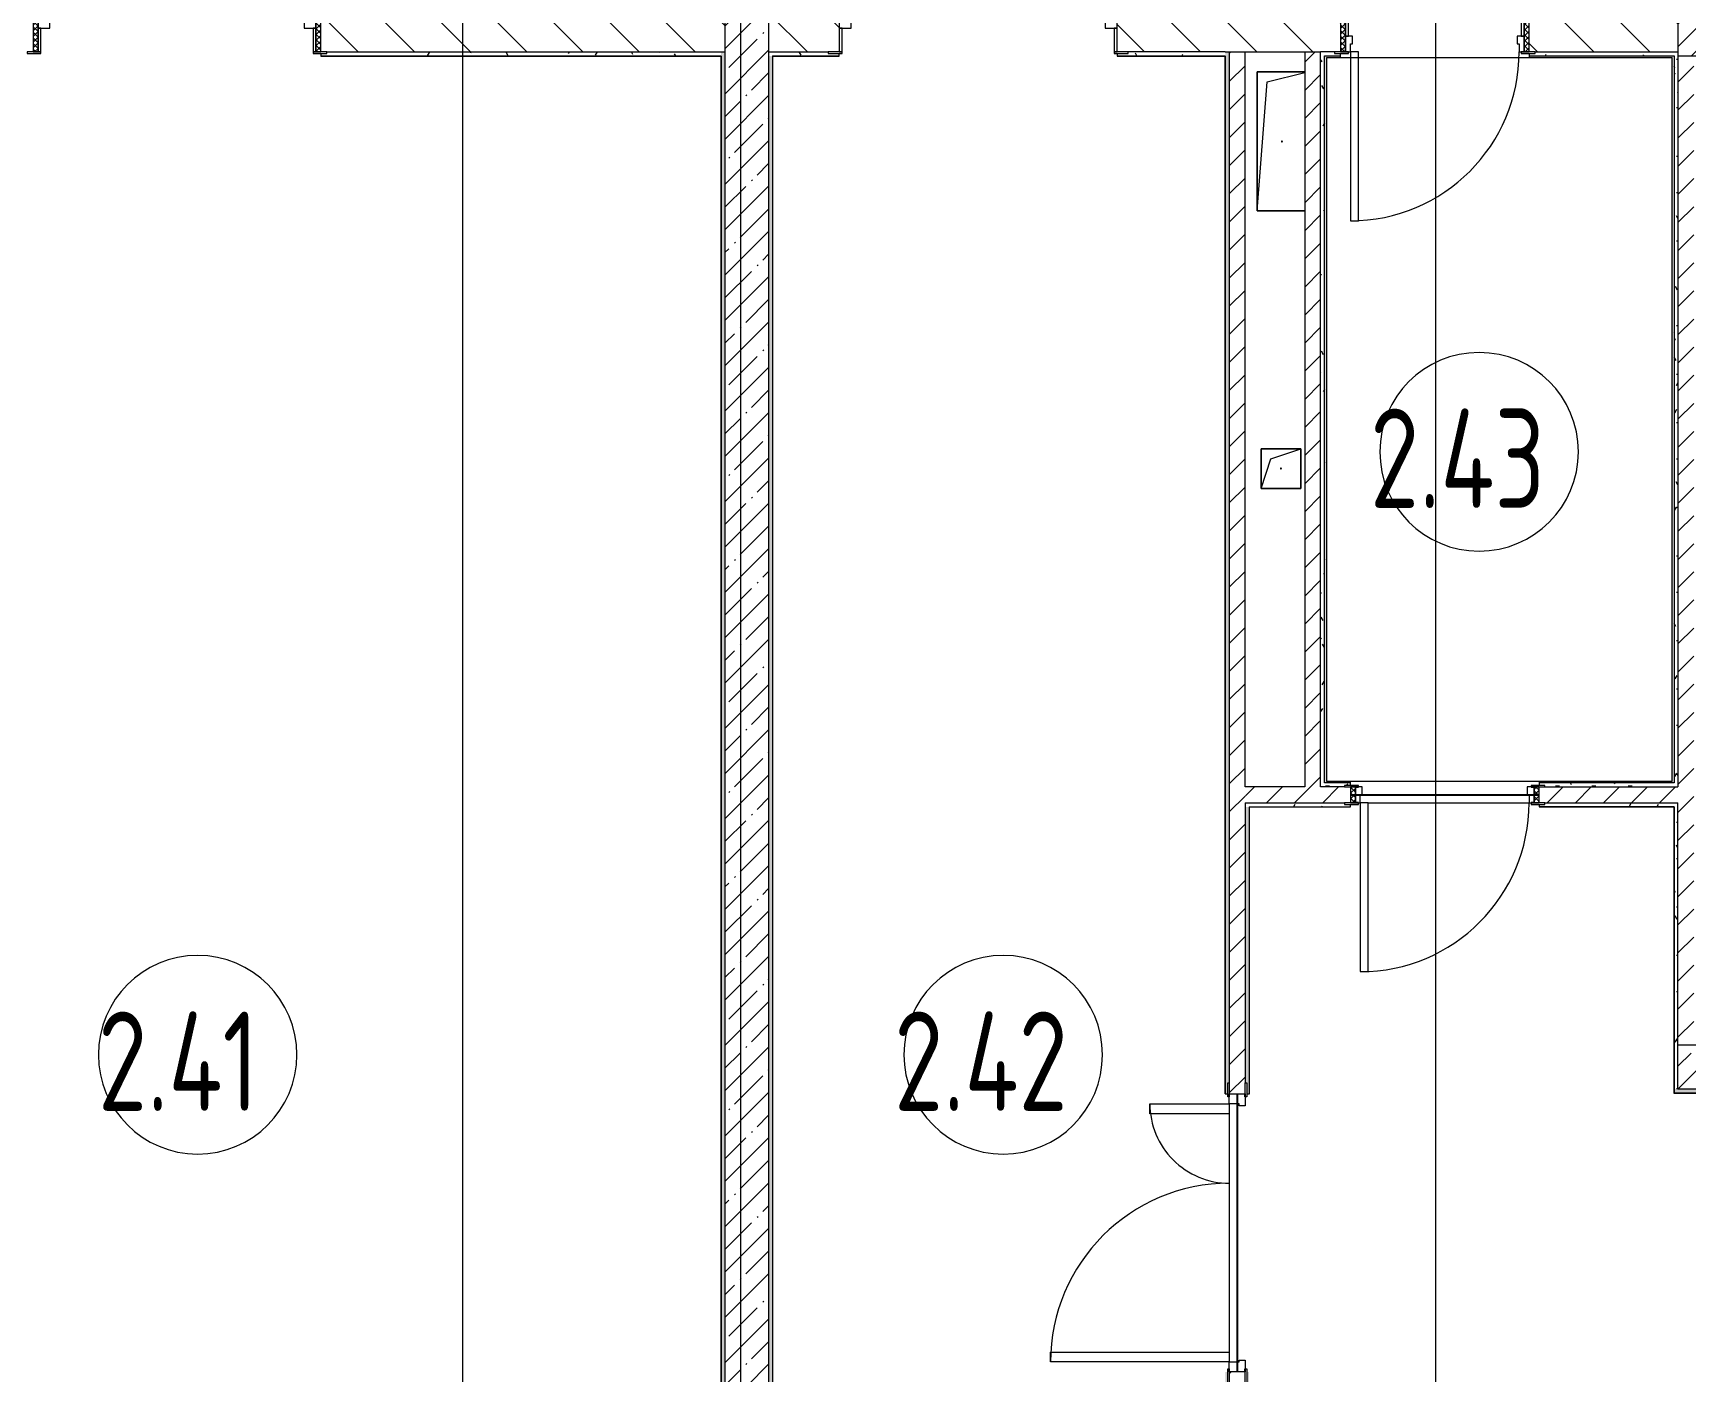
# Model space of a CAD drawing. Header units: millimetres. Extents: x -1113 to 415037, y -3642 to 354837.
# Drawn here: x 252417 to 260742, y 3755 to 10495 of the extents above; entities that cross this region are included whole.
import ezdxf

# ---------------------------------------------------------------- set-up
doc = ezdxf.new("R2010")
doc.units = ezdxf.units.MM
for name, color, linetype, lineweight in [('A-AREA-BNDY', 7, 'Continuous', 5), ('A-AREA-IDEN', 7, 'Continuous', 9), ('A-DOOR-2', 7, 'Continuous', 5), ('A-DOOR-FRAM-2', 7, 'Continuous', 5), ('A-FLOR', 7, 'Continuous', 9), ('A-GENM', 7, 'Continuous', 9), ('A-WALL', 7, 'Continuous', 5), ('I-WALL', 7, 'Continuous', 5), ('Оси', 7, 'Continuous', 9)]:
    doc.layers.add(name, color=color, linetype=linetype, lineweight=lineweight)
doc.layers.add('A-AREA-PATT-2', color=7, linetype='Continuous', lineweight=5, true_color=0xcde0ef, transparency=1)
for name, color, linetype, lineweight, true_color in [('A-DOOR-1', 7, 'Continuous', 5, 0xc0c0c0), ('A-DOOR-FRAM-1', 7, 'Continuous', 5, 0xc0c0c0), ('A-WALL-1', 9, 'Continuous', 5, 0x808080), ('A-WALL-FNSH-1', 9, 'Continuous', 5, 0x808080)]:
    doc.layers.add(name, color=color, linetype=linetype, lineweight=lineweight, true_color=true_color)
doc.styles.add('СПДС', font='ГОСТ тип А.ttf', dxfattribs={"width": 0.9})
pattern_1 = [(135, (148772.12, -1e-08), (-141.42136, -141.42136), [])]
pattern_2 = [(45, (148772.12, -1e-08), (-70.71068, 70.71068), [])]
pattern_3 = [(45, (148772.12, -1e-08), (-114.04925, 114.04925), []), (45, (148886.17, -1e-08), (-114.04925, 114.04925), [201.612, -40.322, 6.706, -33.617])]
pattern_4 = [(0, (148772.123, -1e-08), (243.84, 60.96), [20.117, -162.763, 20.117, -162.763, -975.36]), (0, (148772.123, -1e-08), (243.84, 60.96), [-365.76, 20.117, -345.643, 20.117, -162.763, -426.72]), (0, (148772.123, -1e-08), (243.84, 60.96), [-914.4, 20.117, -101.803, 20.117, -284.683]), (120, (148863.563, 30.48), (-174.71291, 180.691634), [20.117, -162.763, 20.117, -162.763, -975.36]), (120, (148863.563, 30.48), (-174.71291, 180.691634), [-365.76, 20.117, -345.643, 20.117, -162.763, -426.72]), (120, (148863.563, 30.48), (-174.71291, 180.691634), [-914.4, 20.117, -101.803, 20.117, -284.683]), (240, (148894.043, 152.4), (-69.12709, -241.651634), [20.117, -162.763, 20.117, -162.763, -975.36]), (240, (148894.043, 152.4), (-69.12709, -241.651634), [-365.76, 20.117, -345.643, 20.117, -162.763, -426.72]), (240, (148894.043, 152.4), (-69.12709, -241.651634), [-914.4, 20.117, -101.803, 20.117, -284.683])]

# ---------------------------------------------------------------- blocks, each defined once
blk = doc.blocks.new('110_Дверь_СКБ_2Ст - Д-2а_л_ Из коридора на лестницу-32216062-Объем проектирования 2 этажа')
at = {"layer": 'A-DOOR-1'}
for p, q in [((662.5, 1000), (612.5, 1000)), ((612.5, 1000), (612.5, 100)), ((662.5, 100), (662.5, 1000)), ((-637.5, 500), (-637.5, 100)), ((-587.5, 500), (-637.5, 500)), ((-587.5, 100), (-587.5, 500)), ((-637.5, 100), (-587.5, 100)), ((612.5, 100), (662.5, 100))]:
    blk.add_line(p, q, dxfattribs=at)
for centre, radius, start, end in [((662.5, 100), 900, 90, 180), ((-637.5, 100), 400, 360, 90)]:
    blk.add_arc(centre, radius, start, end, dxfattribs=at)
at = {"layer": 'A-DOOR-FRAM-1'}
for p, q in [((-672.5, 108), (-742.5, 108)), ((-742.5, 108), (-742.5, 100)), ((-742.5, 100), (-672.5, 100)), ((-637.5, 100), (-687.5, 100)), ((-687.5, 100), (-687.5, 20)), ((-672.5, 100), (-672.5, 108)), ((-637.5, 50), (-637.5, 100)), ((662.5, 100), (662.5, 50)), ((712.5, 100), (662.5, 100)), ((767.5, 108), (697.5, 108)), ((697.5, 108), (697.5, 100)), ((697.5, 100), (767.5, 100)), ((712.5, 20), (712.5, 100)), ((767.5, 100), (767.5, 108)), ((-687.5, 20), (-627.5, 20)), ((-672.5, 20), (-687.5, 20)), ((-687.5, 20), (-687.5, -100)), ((-672.5, -100), (-672.5, 20)), ((-627.5, 50), (-637.5, 50)), ((-627.5, 20), (-627.5, 50)), ((662.5, 50), (652.5, 50)), ((652.5, 50), (652.5, 20)), ((652.5, 20), (712.5, 20)), ((712.5, 20), (697.5, 20)), ((697.5, 20), (697.5, -100)), ((712.5, -100), (712.5, 20)), ((-672.5, -100), (-742.5, -100)), ((-742.5, -100), (-742.5, -108)), ((-742.5, -108), (-672.5, -108)), ((-687.5, -100), (-672.5, -100)), ((-672.5, -108), (-672.5, -100)), ((697.5, -100), (712.5, -100)), ((767.5, -100), (697.5, -100)), ((697.5, -100), (697.5, -108)), ((697.5, -108), (767.5, -108)), ((767.5, -108), (767.5, -100))]:
    blk.add_line(p, q, dxfattribs=at)
blk = doc.blocks.new('110_Дверь_СКБ_1Ст_Внутренняя1 - Д-8 950x2100h_охрана-V352-Объем проектирования 2 этажа')
at = {"layer": 'A-DOOR-2'}
h = blk.add_hatch(dxfattribs=at)
h.set_pattern_fill('FP_33', color=256, style=0, pattern_type=2)
h.set_pattern_definition([(135, (1826.41, 164.685), (-14.14214, -14.14214), []), (225, (1826.41, 164.685), (14.14214, -14.14214), [])])
h.paths.add_polyline_path([(462.5, 100), (462.5, -100), (487.5, -100), (487.5, 100)])
at = {"layer": 'A-DOOR-FRAM-2'}
h = blk.add_hatch(dxfattribs=at)
h.set_pattern_fill('FP_34', color=256, style=0, pattern_type=2)
h.set_pattern_definition([(45, (-296.384, 164.685), (-14.1421, 14.1421), []), (135, (-296.384, 164.685), (-14.1421, -14.1421), [])])
h.paths.add_polyline_path([(-437.5, 100), (-462.5, 98.6), (-462.5, -100), (-437.5, -100), (-437.5, 99)])
at = {"layer": 'A-DOOR-1'}
for p, q in [((437.5, 950), (397.5, 950)), ((397.5, 950), (397.5, 100)), ((437.5, 100), (437.5, 950)), ((397.5, 100), (437.5, 100))]:
    blk.add_line(p, q, dxfattribs=at)
blk.add_arc((437.5, 100), 850, 90, 180, dxfattribs=at)
at = {"layer": 'A-DOOR-FRAM-1'}
for p, q in [((-422.5, 108), (-492.5, 108)), ((-492.5, 108), (-492.5, 100)), ((-492.5, 100), (-422.5, 100)), ((-437.5, 100), (-462.5, 100)), ((-462.5, 100), (-462.5, -100)), ((-412.5, 100), (-437.5, 100)), ((-437.5, 100), (-437.5, 20)), ((-437.5, -100), (-437.5, 100)), ((-422.5, 100), (-437.5, 100)), ((-437.5, 100), (-437.5, 99)), ((-437.5, 99), (-422.5, 99)), ((-422.5, 100), (-422.5, 108)), ((-422.5, 99), (-422.5, 100)), ((-412.5, 60), (-412.5, 100)), ((437.5, 100), (437.5, 60)), ((462.5, 100), (437.5, 100)), ((517.5, 108), (447.5, 108)), ((447.5, 108), (447.5, 100)), ((462.5, 100), (447.5, 100)), ((447.5, 100), (447.5, 99)), ((447.5, 100), (517.5, 100)), ((447.5, 99), (462.5, 99)), ((462.5, 20), (462.5, 100)), ((487.5, 100), (462.5, 100)), ((462.5, 100), (462.5, -100)), ((462.5, 99), (462.5, 100)), ((487.5, -100), (487.5, 100)), ((517.5, 100), (517.5, 108)), ((-437.5, 20), (-402.5, 20)), ((-422.5, 20), (-437.5, 20)), ((-437.5, 20), (-437.5, -100)), ((-422.5, -100), (-422.5, 20)), ((-402.5, 60), (-412.5, 60)), ((-402.5, 20), (-402.5, 60)), ((437.5, 60), (427.5, 60)), ((427.5, 60), (427.5, 20)), ((427.5, 20), (462.5, 20)), ((462.5, 20), (447.5, 20)), ((447.5, 20), (447.5, -100)), ((462.5, -100), (462.5, 20)), ((-422.5, -100), (-492.5, -100)), ((-492.5, -100), (-492.5, -108)), ((-492.5, -108), (-422.5, -108)), ((-462.5, -100), (-437.5, -100)), ((-437.5, -100), (-422.5, -100)), ((-422.5, -108), (-422.5, -100)), ((447.5, -100), (462.5, -100)), ((517.5, -100), (447.5, -100)), ((447.5, -100), (447.5, -108)), ((447.5, -108), (517.5, -108)), ((462.5, -100), (487.5, -100)), ((517.5, -108), (517.5, -100))]:
    blk.add_line(p, q, dxfattribs=at)
blk = doc.blocks.new('110_Дверь_СКБ_1Ст_Внутренняя1 - Д-8 950x2100h_охрана-V353-Объем проектирования 2 этажа')
at = {"layer": 'A-DOOR-2'}
h = blk.add_hatch(dxfattribs=at)
h.set_pattern_fill('FP_35', color=256, style=0, pattern_type=2)
h.set_pattern_definition([(135, (1826.41, 104.685), (-14.14214, -14.14214), []), (225, (1826.41, 104.685), (14.14214, -14.14214), [])])
h.paths.add_polyline_path([(487.5, 40), (462.5, 39), (462.5, -40), (487.5, -40)])
at = {"layer": 'A-DOOR-FRAM-2'}
h = blk.add_hatch(dxfattribs=at)
h.set_pattern_fill('FP_36', color=256, style=0, pattern_type=2)
h.set_pattern_definition([(45, (-296.384, 104.685), (-14.1421, 14.1421), []), (135, (-296.384, 104.685), (-14.1421, -14.1421), [])])
h.paths.add_polyline_path([(-437.5, 40), (-462.5, 40), (-462.5, -40), (-437.5, -39.3), (-437.5, 39.3)])
at = {"layer": 'A-DOOR-1'}
for p, q in [((437.5, 890), (397.5, 890)), ((397.5, 890), (397.5, 40)), ((437.5, 40), (437.5, 890)), ((397.5, 40), (437.5, 40))]:
    blk.add_line(p, q, dxfattribs=at)
blk.add_arc((437.5, 40), 850, 90, 180, dxfattribs=at)
at = {"layer": 'A-DOOR-FRAM-1'}
for p, q in [((-422.5, 48), (-492.5, 48)), ((-492.5, 48), (-492.5, 40)), ((-492.5, 40), (-422.5, 40)), ((-437.5, 40), (-462.5, 40)), ((-462.5, 40), (-462.5, -40)), ((-412.5, 40), (-437.5, 40)), ((-437.5, 40), (-437.5, -40)), ((-437.5, -40), (-437.5, 40)), ((-422.5, 40), (-437.5, 40)), ((-437.5, 40), (-437.5, 39)), ((-437.5, 39), (-422.5, 39)), ((-422.5, 40), (-422.5, 48)), ((-422.5, 39), (-422.5, 40)), ((-412.5, 0), (-412.5, 40)), ((-402.5, 0), (-412.5, 0)), ((-402.5, -40), (-402.5, 0)), ((437.5, 0), (427.5, 0)), ((427.5, 0), (427.5, -40)), ((437.5, 40), (437.5, 0)), ((462.5, 40), (437.5, 40)), ((517.5, 48), (447.5, 48)), ((447.5, 48), (447.5, 40)), ((462.5, 40), (447.5, 40)), ((447.5, 40), (447.5, 39)), ((447.5, 40), (517.5, 40)), ((447.5, 39), (462.5, 39)), ((462.5, -40), (462.5, 40)), ((487.5, 40), (462.5, 40)), ((462.5, 40), (462.5, -40)), ((462.5, 39), (462.5, 40)), ((487.5, -40), (487.5, 40)), ((517.5, 40), (517.5, 48)), ((-422.5, -40), (-492.5, -40)), ((-492.5, -40), (-492.5, -48)), ((-492.5, -48), (-422.5, -48)), ((-462.5, -40), (-437.5, -40)), ((-422.5, -39), (-437.5, -39)), ((-437.5, -39), (-437.5, -40)), ((-437.5, -40), (-402.5, -40)), ((-437.5, -40), (-422.5, -40)), ((-422.5, -40), (-422.5, -39)), ((-422.5, -48), (-422.5, -40)), ((427.5, -40), (462.5, -40)), ((462.5, -39), (447.5, -39)), ((447.5, -39), (447.5, -40)), ((447.5, -40), (462.5, -40)), ((517.5, -40), (447.5, -40)), ((447.5, -40), (447.5, -48)), ((447.5, -48), (517.5, -48)), ((462.5, -40), (462.5, -39)), ((462.5, -40), (487.5, -40)), ((517.5, -48), (517.5, -40))]:
    blk.add_line(p, q, dxfattribs=at)
blk = doc.blocks.new('110_Дверь_СКБ_2Ст - Д-6_л__ ДОО_Дв_1450x2100h_Дверь из раздевальной в коридор-25835678-Объем проектирования 2 этажа')
at = {"layer": 'A-DOOR-2'}
h = blk.add_hatch(dxfattribs=at)
h.set_pattern_fill('FP_39', color=256, style=0, pattern_type=2)
h.set_pattern_definition([(135, (1576.41, 164.685), (-14.14214, -14.14214), []), (225, (1576.41, 164.685), (14.14214, -14.14214), [])])
h.paths.add_polyline_path([(737.5, -100), (737.5, 100), (712.5, 99.7), (712.5, -100)])
at = {"layer": 'A-DOOR-FRAM-2'}
h = blk.add_hatch(dxfattribs=at)
h.set_pattern_fill('FP_40', color=256, style=0, pattern_type=2)
h.set_pattern_definition([(45, (-546.384, 164.685), (-14.1421, 14.1421), []), (135, (-546.384, 164.685), (-14.1421, -14.1421), [])])
h.paths.add_polyline_path([(-687.5, 86.4), (-687.5, 100), (-712.5, 100), (-712.5, -100), (-687.5, -100), (-687.5, -47)])
at = {"layer": 'A-DOOR-1'}
for p, q in [((662.5, 1050), (612.5, 1050)), ((612.5, 1050), (612.5, 100)), ((662.5, 100), (662.5, 1050)), ((-637.5, 450), (-637.5, 100)), ((-587.5, 450), (-637.5, 450)), ((-587.5, 100), (-587.5, 450)), ((-637.5, 100), (-587.5, 100)), ((612.5, 100), (662.5, 100))]:
    blk.add_line(p, q, dxfattribs=at)
for centre, radius, start, end in [((662.5, 100), 950, 90, 180), ((-637.5, 100), 350, 360, 90)]:
    blk.add_arc(centre, radius, start, end, dxfattribs=at)
at = {"layer": 'A-DOOR-FRAM-1'}
for p, q in [((-672.5, 108), (-742.5, 108)), ((-742.5, 108), (-742.5, 100)), ((-742.5, 100), (-672.5, 100)), ((-687.5, 100), (-712.5, 100)), ((-712.5, 100), (-712.5, -100)), ((-637.5, 100), (-687.5, 100)), ((-687.5, 100), (-687.5, 20)), ((-687.5, -100), (-687.5, 100)), ((-672.5, 100), (-672.5, 108)), ((-637.5, 50), (-637.5, 100)), ((662.5, 100), (662.5, 50)), ((712.5, 100), (662.5, 100)), ((767.5, 108), (697.5, 108)), ((697.5, 108), (697.5, 100)), ((697.5, 100), (767.5, 100)), ((712.5, 20), (712.5, 100)), ((737.5, 100), (712.5, 100)), ((712.5, 100), (712.5, -100)), ((737.5, -100), (737.5, 100)), ((767.5, 100), (767.5, 108)), ((-687.5, 20), (-627.5, 20)), ((-672.5, 20), (-687.5, 20)), ((-687.5, 20), (-687.5, -100)), ((-672.5, -100), (-672.5, 20)), ((-627.5, 50), (-637.5, 50)), ((-627.5, 20), (-627.5, 50)), ((662.5, 50), (652.5, 50)), ((652.5, 50), (652.5, 20)), ((652.5, 20), (712.5, 20)), ((712.5, 20), (697.5, 20)), ((697.5, 20), (697.5, -100)), ((712.5, -100), (712.5, 20)), ((-672.5, -100), (-742.5, -100)), ((-742.5, -100), (-742.5, -108)), ((-742.5, -108), (-672.5, -108)), ((-712.5, -100), (-687.5, -100)), ((-687.5, -100), (-672.5, -100)), ((-672.5, -108), (-672.5, -100)), ((697.5, -100), (712.5, -100)), ((767.5, -100), (697.5, -100)), ((697.5, -100), (697.5, -108)), ((697.5, -108), (767.5, -108)), ((712.5, -100), (737.5, -100)), ((767.5, -108), (767.5, -100))]:
    blk.add_line(p, q, dxfattribs=at)
blk = doc.blocks.new('GM_Отверстие прямоугольное _в плите_ - Отверстие-21985682-Объем проектирования 2 этажа')
at = {"layer": 'A-GENM'}
for p, q in [((-125, -350), (-125, 350)), ((-125, 350), (115, 350)), ((115, 350), (-125, 350)), ((-125, 350), (-125, -350)), ((-75, 300), (115, 347.5)), ((-125, -350), (-75, 300)), ((115, -350), (-125, -350)), ((-125, -350), (115, -350))]:
    blk.add_line(p, q, dxfattribs=at)
for start, end in [(360, 180), (180, 360)]:
    blk.add_arc((0, 0), 2.5, start, end, dxfattribs=at)
blk = doc.blocks.new('GM_Отверстие прямоугольное _в плите_ - Отверстие-21604341-Объем проектирования 2 этажа')
at = {"layer": 'A-GENM'}
for p, q in [((-100, -100), (-100, 100)), ((-100, 100), (100, 100)), ((100, 100), (-100, 100)), ((-100, 100), (-100, -100)), ((-50, 50), (100, 100)), ((100, 100), (100, -100)), ((100, -100), (100, 100)), ((-100, -100), (-50, 50)), ((100, -100), (-100, -100)), ((-100, -100), (100, -100))]:
    blk.add_line(p, q, dxfattribs=at)
for start, end in [(360, 180), (180, 360)]:
    blk.add_arc((0, 0), 2.5, start, end, dxfattribs=at)
blk = doc.blocks.new('110_Дверь_СКБ_2Ст - Д-5_п_ Из игровой в коридор-32351726-Объем проектирования 2 этажа')
at = {"layer": 'A-DOOR-1'}
for p, q in [((-637.5, -40), (-587.5, -40)), ((-637.5, -440), (-637.5, -40)), ((-587.5, -40), (-587.5, -440)), ((612.5, -40), (662.5, -40)), ((612.5, -940), (612.5, -40)), ((662.5, -40), (662.5, -940)), ((-587.5, -440), (-637.5, -440)), ((662.5, -940), (612.5, -940))]:
    blk.add_line(p, q, dxfattribs=at)
for centre, radius, start, end in [((-637.5, -40), 400, 270, 0), ((662.5, -40), 900, 180, 270)]:
    blk.add_arc(centre, radius, start, end, dxfattribs=at)
at = {"layer": 'A-DOOR-FRAM-1'}
for p, q in [((-742.5, 48), (-672.5, 48)), ((-742.5, 40), (-742.5, 48)), ((-672.5, 40), (-742.5, 40)), ((-687.5, 40), (-627.5, 40)), ((-687.5, -40), (-687.5, 40)), ((-687.5, 40), (-672.5, 40)), ((-687.5, 39), (-687.5, 40)), ((-672.5, 39), (-687.5, 39)), ((-672.5, 48), (-672.5, 40)), ((-672.5, 40), (-672.5, 39)), ((-637.5, 10), (-637.5, -40)), ((-627.5, 10), (-637.5, 10)), ((-627.5, 40), (-627.5, 10)), ((652.5, 40), (712.5, 40)), ((652.5, 10), (652.5, 40)), ((662.5, 10), (652.5, 10)), ((662.5, -40), (662.5, 10)), ((697.5, 40), (697.5, 48)), ((697.5, 48), (767.5, 48)), ((697.5, 39), (697.5, 40)), ((697.5, 40), (712.5, 40)), ((767.5, 40), (697.5, 40)), ((712.5, 39), (697.5, 39)), ((712.5, 40), (712.5, -40)), ((712.5, 40), (712.5, 39)), ((767.5, 48), (767.5, 40)), ((-742.5, -40), (-672.5, -40)), ((-742.5, -48), (-742.5, -40)), ((-672.5, -48), (-742.5, -48)), ((-637.5, -40), (-687.5, -40)), ((-672.5, -40), (-672.5, -48)), ((712.5, -40), (662.5, -40)), ((697.5, -48), (697.5, -40)), ((697.5, -40), (767.5, -40)), ((767.5, -48), (697.5, -48)), ((767.5, -40), (767.5, -48))]:
    blk.add_line(p, q, dxfattribs=at)
blk = doc.blocks.new('Марка_Помещения - Номер-25198446-Объем проектирования 2 этажа')
at = {"layer": 'A-AREA-IDEN'}
for start, end in [(360, 180), (180, 360)]:
    blk.add_arc((0, 0), 2.5, start, end, dxfattribs=at)

msp = doc.modelspace()

# ---------------------------------------------------------------- hatches: boundary and pattern name
at = {"layer": 'A-AREA-PATT-2'}
h = msp.add_hatch(color=256, dxfattribs=at)
h.paths.add_polyline_path([(258926.6, 6724.5), (259052.1, 6724.5), (259051.7, 6729), (258931.1, 6729), (258931.1, 10371), (259002.1, 10371), (259001.5, 10375.5), (258926.6, 10375.5), (258926.6, 6726.1)])
h.paths.add_polyline_path([(260677.6, 6724.5), (260677.6, 10375.5), (259952.1, 10375.5), (259952.5, 10371), (260673.1, 10371), (260673.1, 6729), (260002.1, 6729), (260002.1, 6724.5), (260673.1, 6724.5)])
at = {"layer": 'I-WALL'}
h = msp.add_hatch(dxfattribs=at)
h.set_pattern_fill('FP_23', color=256, style=0, pattern_type=2)
h.set_pattern_definition(pattern_1)
h.paths.add_polyline_path([(252235.2, 10400), (252417.1, 10400), (252417.1, 10600), (250382.1, 10600), (250382.1, 10400), (250789.8, 10400)])
h.paths.add_polyline_path([(253867.1, 10400), (255902.1, 10400.2), (255902.1, 10600), (253867.1, 10600)])
h = msp.add_hatch(dxfattribs=at)
h.set_pattern_fill('FP_1', color=256, style=0, pattern_type=2)
h.set_pattern_definition(pattern_3)
h.paths.add_polyline_path([(255902.1, 2400), (256122.1, 2401.7), (256122.1, 10600), (255902.1, 10600), (255902.1, 2615.2)])
h = msp.add_hatch(dxfattribs=at)
h.set_pattern_fill('FP_23', color=256, style=0, pattern_type=2)
h.set_pattern_definition(pattern_1)
h.paths.add_polyline_path([(269942.2, 10400), (269982.1, 10400), (269982.1, 10600), (268102.1, 10600), (268102.1, 10400), (269580.8, 10400)])
h.paths.add_polyline_path([(260458.2, 10400), (260702.1, 10400), (260702.1, 10600), (259952.1, 10600), (259952.1, 10400), (260450.7, 10400)])
h.paths.add_polyline_path([(258822.1, 10400), (259002.1, 10400), (259002.1, 10600), (257877.1, 10600), (257877.1, 10400), (258739.8, 10400)])
h.paths.add_polyline_path([(256122.1, 10400), (256477.1, 10400), (256477.1, 10600), (256122.1, 10600)])
h = msp.add_hatch(dxfattribs=at)
h.set_pattern_fill('FP_1', color=256, style=0, pattern_type=2)
h.set_pattern_definition(pattern_3)
h.paths.add_polyline_path([(261630.8, 10380), (268102.1, 10380), (268102.1, 10600), (260702.1, 10600), (260702.1, 10380), (261497.5, 10380)])
h = msp.add_hatch(dxfattribs=at)
h.set_pattern_fill('FP_191', color=256, style=0, pattern_type=2)
h.set_pattern_definition(pattern_4)
h.paths.add_polyline_path([(255880.1, 10380), (255882.1, 10380), (255882.1, 10400), (253897.1, 10400), (253897.1, 10392), (253867.1, 10392), (253867.1, 10380), (255867.3, 10380)])
h.paths.add_polyline_path([(250382.1, 10380), (252417.1, 10380), (252414.9, 10392), (252387.1, 10392), (252387.1, 10400), (250382.1, 10400)])
h = msp.add_hatch(dxfattribs=at)
h.set_pattern_fill('FP_191', color=256, style=0, pattern_type=2)
h.set_pattern_definition(pattern_4)
h.paths.add_polyline_path([(255882.1, 150), (255902.1, 150), (255902.1, 10400), (255882.1, 10379), (255882.1, 521)])
h.paths.add_polyline_path([(255882.1, 10380), (255902.1, 10400), (255882.1, 10400), (255882.1, 10392)])
h = msp.add_hatch(dxfattribs=at)
h.set_pattern_fill('FP_191', color=256, style=0, pattern_type=2)
h.set_pattern_definition(pattern_4)
h.paths.add_polyline_path([(256451.6, 10380), (256477.1, 10380), (256477.1, 10392), (256422.1, 10392), (256422.1, 10400), (256122.1, 10400), (256122.1, 10380), (256422.1, 10380)])
h.paths.add_polyline_path([(258017.1, 10380), (258422.1, 10380), (258422.1, 10400), (257932.1, 10400), (257932.1, 10392), (257877.1, 10392), (257877.1, 10380), (257902.1, 10380)])
h = msp.add_hatch(dxfattribs=at)
h.set_pattern_fill('FP_191', color=256, style=0, pattern_type=2)
h.set_pattern_definition(pattern_4)
h.paths.add_polyline_path([(256134.4, 2400), (256142.1, 2400), (256142.1, 10379), (256122.1, 10380), (256123.9, 2400), (256133.9, 2400)])
h = msp.add_hatch(dxfattribs=at)
h.set_pattern_fill('FP_191', color=256, style=0, pattern_type=2)
h.set_pattern_definition(pattern_4)
h.paths.add_polyline_path([(258442.1, 150), (258440.5, 3700), (258434.1, 3700), (258434.1, 3755), (258422.1, 3755), (258422.1, 171)])
h.paths.add_polyline_path([(258442.1, 150), (258422.1, 169.4), (258422.1, 150)])
h.paths.add_polyline_path([(258434.1, 5155), (258434.1, 5210), (258442.1, 5210), (258442.1, 10400), (258422.1, 10379), (258422.1, 5155)])
h.paths.add_polyline_path([(258422.1, 10380), (258442.1, 10400), (258422.1, 10400)])
h = msp.add_hatch(dxfattribs=at)
h.set_pattern_fill('FP_22', color=256, style=0, pattern_type=2)
h.set_pattern_definition(pattern_2)
h.paths.add_polyline_path([(258522.1, 100), (258522.1, 3755), (258442.1, 3755), (258442.1, 100)])
h.paths.add_polyline_path([(258522.1, 5155), (258522.1, 10400), (258442.1, 10400), (258442.1, 5155), (258492.1, 5155)])
h = msp.add_hatch(dxfattribs=at)
h.set_pattern_fill('FP_22', color=256, style=0, pattern_type=2)
h.set_pattern_definition(pattern_2)
h.paths.add_polyline_path([(258822.1, 6700), (258902.1, 6700), (258902.1, 10400), (258822.1, 10400), (258822.1, 6747.6)])
h = msp.add_hatch(dxfattribs=at)
h.set_pattern_fill('FP_191', color=256, style=0, pattern_type=2)
h.set_pattern_definition(pattern_4)
h.paths.add_polyline_path([(259952.1, 10380), (260702.1, 10380), (260702.1, 10400), (259982.1, 10399.2), (259982.1, 10392), (259952.1, 10392)])
h.paths.add_polyline_path([(259001.6, 10380), (259002.1, 10380), (259001.9, 10392), (258972.1, 10393.7), (258972.1, 10400), (258902.1, 10400), (258902.1, 10380), (258972.1, 10380)])
h = msp.add_hatch(dxfattribs=at)
h.set_pattern_fill('FP_191', color=256, style=0, pattern_type=2)
h.set_pattern_definition(pattern_4)
h.paths.add_polyline_path([(258902.1, 6720), (258922.1, 6720), (258922.1, 10380), (258902.1, 10378.9), (258902.1, 6747.6)])
h = msp.add_hatch(dxfattribs=at)
h.set_pattern_fill('FP_191', color=256, style=0, pattern_type=2)
h.set_pattern_definition(pattern_4)
h.paths.add_polyline_path([(260702.1, 6700), (260702.1, 10380), (260682.1, 10380), (260682.1, 6700)])
h = msp.add_hatch(dxfattribs=at)
h.set_pattern_fill('FP_22', color=256, style=0, pattern_type=2)
h.set_pattern_definition(pattern_2)
h.paths.add_polyline_path([(260782.1, 5400), (260782.1, 10380), (260702.1, 10380), (260702.1, 5400)])
h = msp.add_hatch(dxfattribs=at)
h.set_pattern_fill('FP_22', color=256, style=0, pattern_type=2)
h.set_pattern_definition(pattern_2)
h.paths.add_polyline_path([(260697.4, 6620), (260702.1, 6620), (260702.1, 6700), (260002.1, 6700), (260002.1, 6620), (260682.1, 6620)])
h.paths.add_polyline_path([(258822.1, 6620), (259052.1, 6620), (259052.1, 6700), (258522.1, 6700), (258523.9, 6620), (258739.8, 6620)])
h = msp.add_hatch(dxfattribs=at)
h.set_pattern_fill('FP_191', color=256, style=0, pattern_type=2)
h.set_pattern_definition(pattern_4)
h.paths.add_polyline_path([(258931.1, 6700), (259022.1, 6700), (259022.1, 6708), (259052.1, 6708), (259051.9, 6720), (258902.1, 6720), (258902.1, 6700), (258922.1, 6700)])
h.paths.add_polyline_path([(260032.1, 6700), (260682.1, 6700), (260682.1, 6720), (260002.1, 6720), (260003.6, 6708), (260032.1, 6708), (260032.1, 6700.9)])
h = msp.add_hatch(dxfattribs=at)
h.set_pattern_fill('FP_191', color=256, style=0, pattern_type=2)
h.set_pattern_definition(pattern_4)
h.paths.add_polyline_path([(260702.1, 6620), (260682.1, 6600), (260702.1, 6600)])
h.paths.add_polyline_path([(260681.1, 6600), (260702.1, 6620), (260032.1, 6619.1), (260032.1, 6612), (260002.1, 6612), (260002.1, 6600), (260671.8, 6600)])
h.paths.add_polyline_path([(259002.1, 6600), (259052.1, 6600), (259052.1, 6612), (259022.1, 6612), (259022.1, 6620), (258522.1, 6620), (258524.3, 6600), (258902.1, 6600)])
h = msp.add_hatch(dxfattribs=at)
h.set_pattern_fill('FP_191', color=256, style=0, pattern_type=2)
h.set_pattern_definition(pattern_4)
h.paths.add_polyline_path([(258522.1, 150), (258542.1, 150), (258542.1, 170)])
h.paths.add_polyline_path([(258522.1, 150), (258542.1, 171), (258542.1, 3755), (258530.1, 3755), (258530.1, 3700), (258522.1, 3700), (258522.1, 521)])
h.paths.add_polyline_path([(258542.1, 5155), (258542.1, 6599), (258522.1, 6600), (258523.8, 5210), (258530.1, 5210), (258530.1, 5155)])
h = msp.add_hatch(dxfattribs=at)
h.set_pattern_fill('FP_191', color=256, style=0, pattern_type=2)
h.set_pattern_definition(pattern_4)
h.paths.add_polyline_path([(260702.1, 5180), (260702.1, 6600), (260682.1, 6600), (260682.1, 5180)])
h = msp.add_hatch(dxfattribs=at)
h.set_pattern_fill('FP_1', color=256, style=0, pattern_type=2)
h.set_pattern_definition(pattern_3)
h.paths.add_polyline_path([(268102.1, 5180), (268102.1, 5400), (267202.1, 5400), (267202.1, 5180), (268062.1, 5180)])
h.paths.add_polyline_path([(264412.1, 5180), (266152.1, 5180), (266152.1, 5400), (260702.1, 5400), (260702.1, 5180), (263799, 5180)])
h = msp.add_hatch(dxfattribs=at)
h.set_pattern_fill('FP_191', color=256, style=0, pattern_type=2)
h.set_pattern_definition(pattern_4)
h.paths.add_polyline_path([(268046.5, 5160), (268062.1, 5160), (268062.1, 5180), (267232.1, 5180), (267232.1, 5172), (267202.1, 5172), (267202.1, 5160), (267652.1, 5160)])
h.paths.add_polyline_path([(262353.5, 5160), (266152.1, 5160), (266152.1, 5172), (266122.1, 5172), (266122.1, 5180), (260682.1, 5178.8), (260682.1, 5160), (260908, 5160)])

# ---------------------------------------------------------------- linework, layer by layer
for points in [[(259052.1, 6660), (260002.1, 6660)], [(258482.1, 5155), (258482.1, 3755)]]:
    msp.add_lwpolyline(points)
at = {"layer": 'A-AREA-BNDY', "flags": 128}
msp.add_lwpolyline([(260673.1, 10371), (258931.1, 10371), (258931.1, 6729), (260673.1, 6729)], close=True, dxfattribs=at)
at = {"layer": 'A-FLOR'}
for p, q in [((255882.1, 10379), (255882.1, 150)), ((259142.1, 6620), (259952.1, 6620)), ((258442.1, 5105), (258442.1, 3805))]:
    msp.add_line(p, q, dxfattribs=at)
at = {"layer": 'A-WALL'}
for p, q in [((256122.1, 10600), (256122.1, 2400)), ((260702.1, 10600), (260702.1, 6700)), ((253897.1, 10400), (255902.1, 10400)), ((256122.1, 10400), (256422.1, 10400)), ((256142.1, 10380), (256142.1, 2400)), ((258422.1, 10400), (257932.1, 10400)), ((258422.1, 5155), (258422.1, 10380)), ((258442.1, 10400), (258442.1, 5210)), ((258902.1, 6700), (258902.1, 10400)), ((258972.1, 10400), (258902.1, 10400)), ((259982.1, 10400), (260702.1, 10400)), ((259022.1, 6700), (258902.1, 6700)), ((260032.1, 6700), (260702.1, 6700)), ((258522.1, 6620), (259022.1, 6620)), ((258522.1, 6620), (258522.1, 5210)), ((258542.1, 6600), (258542.1, 5155)), ((260682.1, 6600), (260002.1, 6600)), ((260032.1, 6620), (260702.1, 6620)), ((260702.1, 5180), (260702.1, 6620)), ((260702.1, 5180), (265244.4, 5180))]:
    msp.add_line(p, q, dxfattribs=at)
at = {"layer": 'A-WALL-1'}
for p, q in [((255902.1, 10600), (255902.1, 150)), ((253867.1, 10392), (253867.1, 10380)), ((253867.1, 10380), (255882.1, 10380)), ((255882.1, 150), (255882.1, 10380)), ((256142.1, 10380), (256477.1, 10380)), ((256477.1, 10380), (256477.1, 10392)), ((257877.1, 10392), (257877.1, 10380)), ((257877.1, 10380), (258422.1, 10380)), ((258422.1, 10400), (258902.1, 10400)), ((258522.1, 6700), (258522.1, 10400)), ((258822.1, 10400), (258822.1, 6700)), ((259002.1, 10380), (259002.1, 10392)), ((259952.1, 10392), (259952.1, 10380)), ((260702.1, 10380), (268022.1, 10380)), ((258822.1, 6700), (258522.1, 6700)), ((259052.1, 6708), (259052.1, 6720)), ((260002.1, 6720), (260002.1, 6708)), ((258542.1, 6600), (259052.1, 6600)), ((259052.1, 6600), (259052.1, 6612)), ((260002.1, 6612), (260002.1, 6600)), ((260682.1, 6600), (260682.1, 5160)), ((264432.1, 5400), (260702.1, 5400)), ((258422.1, 5155), (258434.1, 5155)), ((258530.1, 5155), (258542.1, 5155)), ((260682.1, 5160), (266152.1, 5160))]:
    msp.add_line(p, q, dxfattribs=at)
at = {"layer": 'A-WALL-FNSH-1'}
for p, q in [((253867.1, 10380), (253867.1, 10379)), ((253867.1, 10379), (255881.1, 10379)), ((255881.1, 10379), (255881.1, 171)), ((256143.1, 10379), (256477.1, 10379)), ((256143.1, 522), (256143.1, 10379)), ((256477.1, 10379), (256477.1, 10380)), ((257877.1, 10380), (257877.1, 10379)), ((257877.1, 10379), (258421.1, 10379)), ((258421.1, 10379), (258421.1, 5155)), ((258543.1, 6599), (259052.1, 6599)), ((258543.1, 5155), (258543.1, 6599)), ((259052.1, 6599), (259052.1, 6600)), ((260002.1, 6600), (260002.1, 6599)), ((260002.1, 6599), (260681.1, 6599)), ((260681.1, 6599), (260681.1, 5159)), ((258421.1, 5155), (258422.1, 5155)), ((258542.1, 5155), (258543.1, 5155)), ((260681.1, 5159), (266152.1, 5159))]:
    msp.add_line(p, q, dxfattribs=at)
at = {"layer": 'I-WALL'}
for p, q in [((258922.1, 10380), (259002.1, 10380)), ((258922.1, 6720), (258922.1, 10380)), ((259002.1, 10371), (258931.1, 10371)), ((258931.1, 10371), (258931.1, 6729)), ((259002.1, 10371), (259002.1, 10380)), ((259952.1, 10380), (260682.1, 10380)), ((259952.1, 10380), (259952.1, 10371)), ((260673.1, 10371), (259952.1, 10371)), ((260673.1, 6729), (260673.1, 10371)), ((260682.1, 10380), (260682.1, 6720)), ((259052.1, 6720), (258922.1, 6720)), ((258931.1, 6729), (259052.1, 6729)), ((259052.1, 6720), (259052.1, 6729)), ((260002.1, 6729), (260673.1, 6729)), ((260002.1, 6729), (260002.1, 6720)), ((260682.1, 6720), (260002.1, 6720))]:
    msp.add_line(p, q, dxfattribs=at)
at = {"layer": 'Оси'}
for points in [[(254582.1, -1906.3), (254582.1, 3093.7), (254582.1, 17028.3), (254582.1, 22028.3)], [(255982.1, -1906.3), (255982.1, 3093.7), (255982.1, 17028.3), (255982.1, 22028.3)], [(259482.1, -1906.3), (259482.1, 3093.7), (259482.1, 17028.3), (259482.1, 22028.3)]]:
    msp.add_lwpolyline(points, dxfattribs=at)

# ---------------------------------------------------------------- block references
at = {"layer": 'A-AREA-IDEN', "xscale": 199.9999999999999, "yscale": 199.9999999999999, "zscale": 199.9999999999999}
for p in [(259700.4, 8387), (253246.1, 5351.8), (257303.5, 5351.8)]:
    msp.add_blockref('Марка_Помещения - Номер-25198446-Объем проектирования 2 этажа', p, dxfattribs=at)
at = {"layer": 'A-DOOR-1'}
for name, p in [('110_Дверь_СКБ_2Ст - Д-6_л__ ДОО_Дв_1450x2100h_Дверь из раздевальной в коридор-25835678-Объем проектирования 2 этажа', (253129.6, 10500)), ('110_Дверь_СКБ_2Ст - Д-2а_л_ Из коридора на лестницу-32216062-Объем проектирования 2 этажа', (257164.6, 10500))]:
    msp.add_blockref(name, p, dxfattribs=at)
for name, p, rotation in [('110_Дверь_СКБ_1Ст_Внутренняя1 - Д-8 950x2100h_охрана-V352-Объем проектирования 2 этажа', (259489.6, 10500), 180), ('110_Дверь_СКБ_1Ст_Внутренняя1 - Д-8 950x2100h_охрана-V353-Объем проектирования 2 этажа', (259539.6, 6660), 180), ('110_Дверь_СКБ_2Ст - Д-5_п_ Из игровой в коридор-32351726-Объем проектирования 2 этажа', (258482.1, 4467.5), 269.9999999999999)]:
    msp.add_blockref(name, p, dxfattribs=dict(at, rotation=rotation))
at = {"layer": 'A-GENM'}
for name, p in [('GM_Отверстие прямоугольное _в плите_ - Отверстие-21985682-Объем проектирования 2 этажа', (258707.1, 9949.6)), ('GM_Отверстие прямоугольное _в плите_ - Отверстие-21604341-Объем проектирования 2 этажа', (258702.2, 8302.4))]:
    msp.add_blockref(name, p, dxfattribs=at)

# ---------------------------------------------------------------- texts
at = {"layer": 'A-AREA-IDEN', "char_height": 500, "attachment_point": 1, "style": 'СПДС'}
for s, insert, width in [('2.43', (259150.9, 8604.2), 1370.886), ('2.41', (252744.3, 5568.9), 1255.443), ('2.42', (256754, 5568.9), 1370.886)]:
    msp.add_mtext(s, dxfattribs=dict(at, insert=insert, width=width))

doc.saveas('drawing.dxf')
